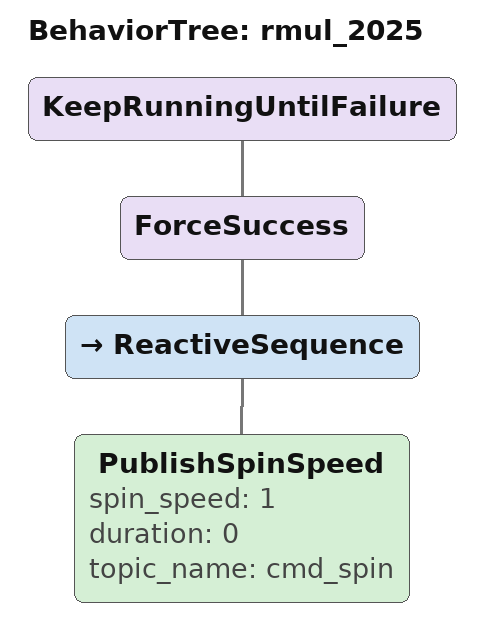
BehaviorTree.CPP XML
<?xml version="1.0" encoding="UTF-8"?>
<root BTCPP_format="4">

  <BehaviorTree ID="rmul_2025">
    <KeepRunningUntilFailure>
      <ForceSuccess>
        <ReactiveSequence>
          <PublishSpinSpeed spin_speed="1"
                            duration="0"
                            topic_name="cmd_spin"/>
        </ReactiveSequence>
      </ForceSuccess>
    </KeepRunningUntilFailure>
  </BehaviorTree>

</root>
